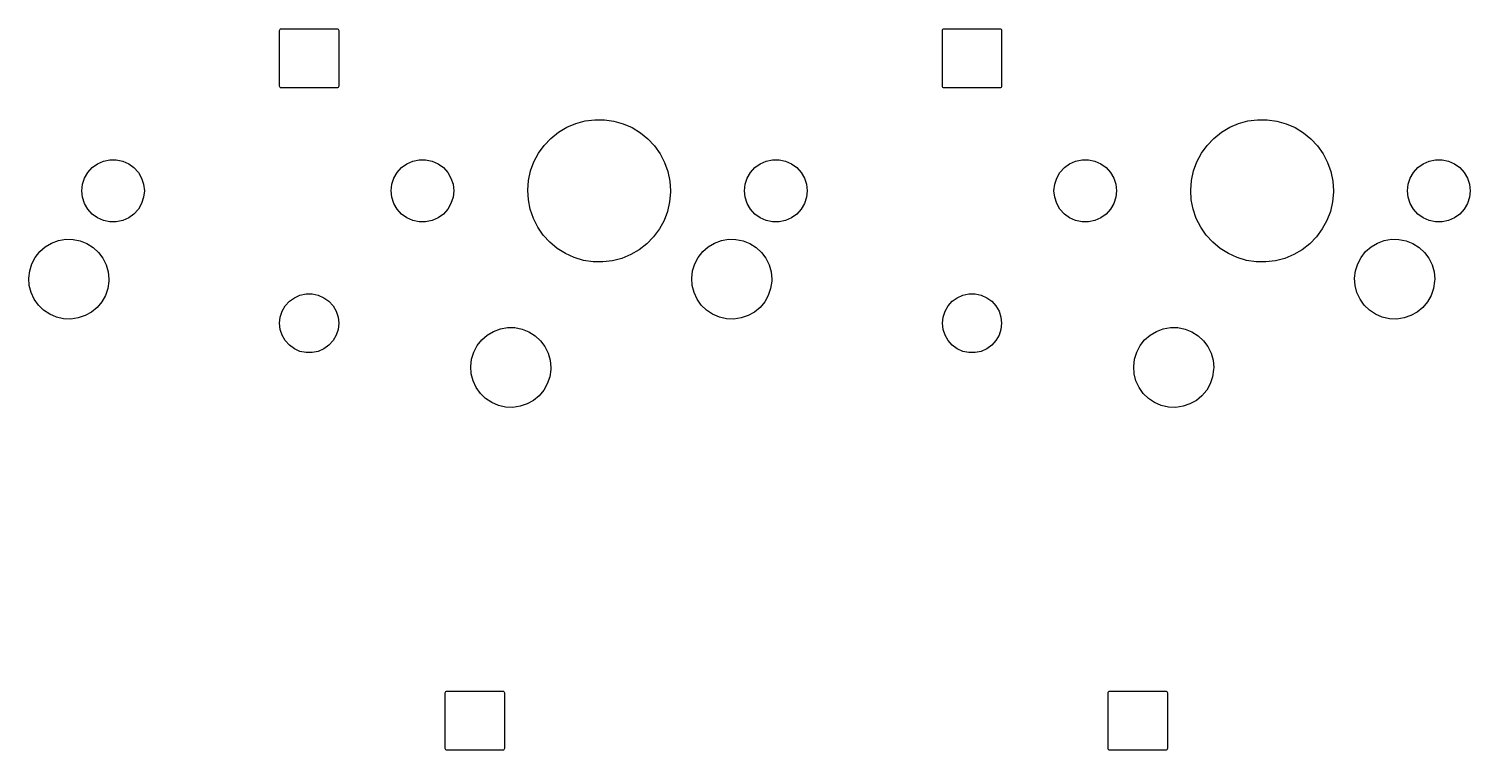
# Model space of a CAD drawing. Extents: x -119 to 120, y -47 to 51.
# Drawn here: x -11.63 to 29.79, y 2.96 to 23.71 of the extents above; entities that cross this region are included whole.
import ezdxf

# ---------------------------------------------------------------- set-up
doc = ezdxf.new("R2010")
doc.units = 0
doc.layers.add('BLACK', color=7, linetype='CONTINUOUS')

msp = doc.modelspace()

# ---------------------------------------------------------------- linework, layer by layer
at = {"layer": 'BLACK', "linetype": 'CONTINUOUS'}
for p, q in [((-4.42188, 23.66), (-4.41807, 23.6791)), ((-4.42188, 22.06), (-4.42188, 23.66)), ((-4.41807, 23.6791), (-4.40723, 23.6954)), ((-4.40723, 23.6954), (-4.39101, 23.7062)), ((-4.39101, 23.7062), (-4.37188, 23.71)), ((-4.37188, 23.71), (-2.77188, 23.71)), ((-2.77188, 23.71), (-2.75274, 23.7062)), ((-2.75274, 23.7062), (-2.73652, 23.6954)), ((-2.73652, 23.6954), (-2.72568, 23.6791)), ((-2.72568, 23.6791), (-2.72187, 23.66)), ((-2.72187, 23.66), (-2.72187, 22.06)), ((14.6281, 23.66), (14.6319, 23.6791)), ((14.6281, 22.06), (14.6281, 23.66)), ((14.6319, 23.6791), (14.6428, 23.6954)), ((14.6428, 23.6954), (14.659, 23.7062)), ((14.659, 23.7062), (14.6781, 23.71)), ((14.6781, 23.71), (16.2781, 23.71)), ((16.2781, 23.71), (16.2973, 23.7062)), ((16.2973, 23.7062), (16.3135, 23.6954)), ((16.3135, 23.6954), (16.3243, 23.6791)), ((16.3243, 23.6791), (16.3281, 23.66)), ((16.3281, 23.66), (16.3281, 22.06)), ((-4.41807, 22.0409), (-4.42188, 22.06)), ((-4.40723, 22.0246), (-4.41807, 22.0409)), ((-4.39101, 22.0138), (-4.40723, 22.0246)), ((-4.37188, 22.01), (-4.39101, 22.0138)), ((-2.77188, 22.01), (-4.37188, 22.01)), ((-2.75274, 22.0138), (-2.77188, 22.01)), ((-2.73652, 22.0246), (-2.75274, 22.0138)), ((-2.72568, 22.0409), (-2.73652, 22.0246)), ((-2.72187, 22.06), (-2.72568, 22.0409)), ((14.6319, 22.0409), (14.6281, 22.06)), ((14.6428, 22.0246), (14.6319, 22.0409)), ((14.659, 22.0138), (14.6428, 22.0246)), ((14.6781, 22.01), (14.659, 22.0138)), ((16.2781, 22.01), (14.6781, 22.01)), ((16.2973, 22.0138), (16.2781, 22.01)), ((16.3135, 22.0246), (16.2973, 22.0138)), ((16.3243, 22.0409), (16.3135, 22.0246)), ((16.3281, 22.06), (16.3243, 22.0409)), ((3.3749, 20.559), (3.59254, 20.7334)), ((3.59254, 20.7334), (3.83182, 20.8766)), ((3.83182, 20.8766), (4.08832, 20.986)), ((4.08832, 20.986), (4.3573, 21.0596)), ((4.3573, 21.0596), (4.63378, 21.096)), ((4.63378, 21.096), (4.91264, 21.0945)), ((4.91264, 21.0945), (5.18872, 21.0552)), ((5.18872, 21.0552), (5.45691, 20.9788)), ((5.45691, 20.9788), (5.71226, 20.8667)), ((5.71226, 20.8667), (5.95003, 20.721)), ((5.95003, 20.721), (6.16582, 20.5444)), ((22.4249, 20.559), (22.6425, 20.7334)), ((22.6425, 20.7334), (22.8818, 20.8766)), ((22.8818, 20.8766), (23.1383, 20.986)), ((23.1383, 20.986), (23.4073, 21.0596)), ((23.4073, 21.0596), (23.6838, 21.096)), ((23.6838, 21.096), (23.9626, 21.0945)), ((23.9626, 21.0945), (24.2387, 21.0552)), ((24.2387, 21.0552), (24.5069, 20.9788)), ((24.5069, 20.9788), (24.7623, 20.8667)), ((24.7623, 20.8667), (25, 20.721)), ((25, 20.721), (25.2158, 20.5444)), ((3.02022, 20.1303), (3.18295, 20.3567)), ((3.18295, 20.3567), (3.3749, 20.559)), ((6.16582, 20.5444), (6.35565, 20.3401)), ((6.35565, 20.3401), (6.516, 20.112)), ((22.0702, 20.1303), (22.2329, 20.3567)), ((22.2329, 20.3567), (22.4249, 20.559)), ((25.2158, 20.5444), (25.4056, 20.3401)), ((25.4056, 20.3401), (25.566, 20.112)), ((-9.6575, 19.8294), (-9.48561, 19.906)), ((-9.48561, 19.906), (-9.30158, 19.9451)), ((-9.30158, 19.9451), (-9.11342, 19.9451)), ((-9.11342, 19.9451), (-8.92938, 19.906)), ((-8.92938, 19.906), (-8.7575, 19.8294)), ((-0.7675, 19.8294), (-0.595615, 19.906)), ((-0.595615, 19.906), (-0.411576, 19.9451)), ((-0.411576, 19.9451), (-0.223424, 19.9451)), ((-0.223424, 19.9451), (-0.039385, 19.906)), ((-0.039385, 19.906), (0.1325, 19.8294)), ((2.7939, 19.6219), (2.88973, 19.8838)), ((2.88973, 19.8838), (3.02022, 20.1303)), ((6.516, 20.112), (6.6439, 19.8642)), ((9.3925, 19.8294), (9.56438, 19.906)), ((9.56438, 19.906), (9.74842, 19.9451)), ((9.74842, 19.9451), (9.93658, 19.9451)), ((9.93658, 19.9451), (10.1206, 19.906)), ((10.1206, 19.906), (10.2925, 19.8294)), ((18.2825, 19.8294), (18.4544, 19.906)), ((18.4544, 19.906), (18.6384, 19.9451)), ((18.6384, 19.9451), (18.8266, 19.9451)), ((18.8266, 19.9451), (19.0106, 19.906)), ((19.0106, 19.906), (19.1825, 19.8294)), ((21.8439, 19.6219), (21.9397, 19.8838)), ((21.9397, 19.8838), (22.0702, 20.1303)), ((25.566, 20.112), (25.6939, 19.8642)), ((28.4425, 19.8294), (28.6144, 19.906)), ((28.6144, 19.906), (28.7984, 19.9451)), ((28.7984, 19.9451), (28.9866, 19.9451)), ((28.9866, 19.9451), (29.1706, 19.906)), ((29.1706, 19.906), (29.3425, 19.8294)), ((-10.0297, 19.4161), (-9.93562, 19.579)), ((-9.93562, 19.579), (-9.80972, 19.7188)), ((-9.80972, 19.7188), (-9.6575, 19.8294)), ((-8.7575, 19.8294), (-8.60528, 19.7188)), ((-8.60528, 19.7188), (-8.47938, 19.579)), ((-8.47938, 19.579), (-8.38531, 19.4161)), ((-1.13969, 19.4161), (-1.04561, 19.579)), ((-1.04561, 19.579), (-0.919718, 19.7188)), ((-0.919718, 19.7188), (-0.7675, 19.8294)), ((0.1325, 19.8294), (0.284718, 19.7188)), ((0.284718, 19.7188), (0.410615, 19.579)), ((0.410615, 19.579), (0.504691, 19.4161)), ((2.73449, 19.3495), (2.7939, 19.6219)), ((6.6439, 19.8642), (6.73698, 19.6013)), ((6.73698, 19.6013), (6.79353, 19.3282)), ((9.02031, 19.4161), (9.11439, 19.579)), ((9.11439, 19.579), (9.24028, 19.7188)), ((9.24028, 19.7188), (9.3925, 19.8294)), ((10.2925, 19.8294), (10.4447, 19.7188)), ((10.4447, 19.7188), (10.5706, 19.579)), ((10.5706, 19.579), (10.6647, 19.4161)), ((17.9103, 19.4161), (18.0044, 19.579)), ((18.0044, 19.579), (18.1303, 19.7188)), ((18.1303, 19.7188), (18.2825, 19.8294)), ((19.1825, 19.8294), (19.3347, 19.7188)), ((19.3347, 19.7188), (19.4606, 19.579)), ((19.4606, 19.579), (19.5547, 19.4161)), ((21.7845, 19.3495), (21.8439, 19.6219)), ((25.6939, 19.8642), (25.787, 19.6013)), ((25.787, 19.6013), (25.8435, 19.3282)), ((28.0703, 19.4161), (28.1644, 19.579)), ((28.1644, 19.579), (28.2903, 19.7188)), ((28.2903, 19.7188), (28.4425, 19.8294)), ((29.3425, 19.8294), (29.4947, 19.7188)), ((29.4947, 19.7188), (29.6206, 19.579)), ((29.6206, 19.579), (29.7147, 19.4161)), ((-10.1075, 19.05), (-10.0878, 19.2371)), ((-10.0878, 19.2371), (-10.0297, 19.4161)), ((-8.38531, 19.4161), (-8.32717, 19.2371)), ((-8.32717, 19.2371), (-8.3075, 19.05)), ((-1.2175, 19.05), (-1.19783, 19.2371)), ((-1.19783, 19.2371), (-1.13969, 19.4161)), ((0.504691, 19.4161), (0.562833, 19.2371)), ((0.562833, 19.2371), (0.5825, 19.05)), ((2.71261, 19.0715), (2.73449, 19.3495)), ((2.72866, 18.7931), (2.71261, 19.0715)), ((6.79353, 19.3282), (6.8125, 19.05)), ((8.9425, 19.05), (8.96217, 19.2371)), ((8.96217, 19.2371), (9.02031, 19.4161)), ((10.6647, 19.4161), (10.7228, 19.2371)), ((10.7228, 19.2371), (10.7425, 19.05)), ((17.8325, 19.05), (17.8522, 19.2371)), ((17.8522, 19.2371), (17.9103, 19.4161)), ((19.5547, 19.4161), (19.6128, 19.2371)), ((19.6128, 19.2371), (19.6325, 19.05)), ((21.7626, 19.0715), (21.7845, 19.3495)), ((21.7787, 18.7931), (21.7626, 19.0715)), ((25.8435, 19.3282), (25.8625, 19.05)), ((27.9925, 19.05), (28.0122, 19.2371)), ((28.0122, 19.2371), (28.0703, 19.4161)), ((29.7147, 19.4161), (29.7728, 19.2371)), ((29.7728, 19.2371), (29.7925, 19.05)), ((-10.0878, 18.8629), (-10.1075, 19.05)), ((-10.0297, 18.6839), (-10.0878, 18.8629)), ((-9.93562, 18.521), (-10.0297, 18.6839)), ((-8.38531, 18.6839), (-8.47938, 18.521)), ((-8.32717, 18.8629), (-8.38531, 18.6839)), ((-8.3075, 19.05), (-8.32717, 18.8629)), ((-1.19783, 18.8629), (-1.2175, 19.05)), ((-1.13969, 18.6839), (-1.19783, 18.8629)), ((-1.04561, 18.521), (-1.13969, 18.6839)), ((0.504691, 18.6839), (0.410615, 18.521)), ((0.562833, 18.8629), (0.504691, 18.6839)), ((0.5825, 19.05), (0.562833, 18.8629)), ((2.78235, 18.5194), (2.72866, 18.7931)), ((6.78726, 18.7293), (6.725, 18.4575)), ((6.81205, 19.0071), (6.78726, 18.7293)), ((6.8125, 19.05), (6.81205, 19.0071)), ((8.96217, 18.8629), (8.9425, 19.05)), ((9.02031, 18.6839), (8.96217, 18.8629)), ((9.11439, 18.521), (9.02031, 18.6839)), ((10.6647, 18.6839), (10.5706, 18.521)), ((10.7228, 18.8629), (10.6647, 18.6839)), ((10.7425, 19.05), (10.7228, 18.8629)), ((17.8522, 18.8629), (17.8325, 19.05)), ((17.9103, 18.6839), (17.8522, 18.8629)), ((18.0044, 18.521), (17.9103, 18.6839)), ((19.5547, 18.6839), (19.4606, 18.521)), ((19.6128, 18.8629), (19.5547, 18.6839)), ((19.6325, 19.05), (19.6128, 18.8629)), ((21.8324, 18.5194), (21.7787, 18.7931)), ((25.8373, 18.7293), (25.775, 18.4575)), ((25.862, 19.0071), (25.8373, 18.7293)), ((25.8625, 19.05), (25.862, 19.0071)), ((28.0122, 18.8629), (27.9925, 19.05)), ((28.0703, 18.6839), (28.0122, 18.8629)), ((28.1644, 18.521), (28.0703, 18.6839)), ((29.7147, 18.6839), (29.6206, 18.521)), ((29.7728, 18.8629), (29.7147, 18.6839)), ((29.7925, 19.05), (29.7728, 18.8629)), ((-9.80972, 18.3812), (-9.93562, 18.521)), ((-9.6575, 18.2706), (-9.80972, 18.3812)), ((-9.48561, 18.194), (-9.6575, 18.2706)), ((-8.7575, 18.2706), (-8.92938, 18.194)), ((-8.60528, 18.3812), (-8.7575, 18.2706)), ((-8.47938, 18.521), (-8.60528, 18.3812)), ((-0.919718, 18.3812), (-1.04561, 18.521)), ((-0.7675, 18.2706), (-0.919718, 18.3812)), ((-0.595615, 18.194), (-0.7675, 18.2706)), ((0.1325, 18.2706), (-0.039385, 18.194)), ((0.284718, 18.3812), (0.1325, 18.2706)), ((0.410615, 18.521), (0.284718, 18.3812)), ((2.87268, 18.2556), (2.78235, 18.5194)), ((2.99798, 18.0065), (2.87268, 18.2556)), ((6.725, 18.4575), (6.62643, 18.1966)), ((9.24028, 18.3812), (9.11439, 18.521)), ((9.3925, 18.2706), (9.24028, 18.3812)), ((9.56438, 18.194), (9.3925, 18.2706)), ((10.2925, 18.2706), (10.1206, 18.194)), ((10.4447, 18.3812), (10.2925, 18.2706)), ((10.5706, 18.521), (10.4447, 18.3812)), ((18.1303, 18.3812), (18.0044, 18.521)), ((18.2825, 18.2706), (18.1303, 18.3812)), ((18.4544, 18.194), (18.2825, 18.2706)), ((19.1825, 18.2706), (19.0106, 18.194)), ((19.3347, 18.3812), (19.1825, 18.2706)), ((19.4606, 18.521), (19.3347, 18.3812)), ((21.9227, 18.2556), (21.8324, 18.5194)), ((22.048, 18.0065), (21.9227, 18.2556)), ((25.775, 18.4575), (25.6764, 18.1966)), ((28.2903, 18.3812), (28.1644, 18.521)), ((28.4425, 18.2706), (28.2903, 18.3812)), ((28.6144, 18.194), (28.4425, 18.2706)), ((29.3425, 18.2706), (29.1706, 18.194)), ((29.4947, 18.3812), (29.3425, 18.2706)), ((29.6206, 18.521), (29.4947, 18.3812)), ((-9.30158, 18.1549), (-9.48561, 18.194)), ((-9.11342, 18.1549), (-9.30158, 18.1549)), ((-8.92938, 18.194), (-9.11342, 18.1549)), ((-0.411576, 18.1549), (-0.595615, 18.194)), ((-0.223424, 18.1549), (-0.411576, 18.1549)), ((-0.039385, 18.194), (-0.223424, 18.1549)), ((3.15593, 17.7766), (2.99798, 18.0065)), ((6.49337, 17.9516), (6.32828, 17.7268)), ((6.62643, 18.1966), (6.49337, 17.9516)), ((9.74842, 18.1549), (9.56438, 18.194)), ((9.93658, 18.1549), (9.74842, 18.1549)), ((10.1206, 18.194), (9.93658, 18.1549)), ((18.6384, 18.1549), (18.4544, 18.194)), ((18.8266, 18.1549), (18.6384, 18.1549)), ((19.0106, 18.194), (18.8266, 18.1549)), ((22.2059, 17.7766), (22.048, 18.0065)), ((25.5434, 17.9516), (25.3783, 17.7268)), ((25.6764, 18.1966), (25.5434, 17.9516)), ((28.7984, 18.1549), (28.6144, 18.194)), ((28.9866, 18.1549), (28.7984, 18.1549)), ((29.1706, 18.194), (28.9866, 18.1549)), ((-11.3117, 17.3016), (-11.1535, 17.4404)), ((-11.1535, 17.4404), (-10.9726, 17.548)), ((-10.9726, 17.548), (-10.7751, 17.6208)), ((-10.7751, 17.6208), (-10.5677, 17.6565)), ((-10.5677, 17.6565), (-10.3573, 17.6537)), ((-10.3573, 17.6537), (-10.1509, 17.6126)), ((-10.1509, 17.6126), (-9.95541, 17.5347)), ((-9.95541, 17.5347), (-9.77742, 17.4224)), ((-9.77742, 17.4224), (-9.62288, 17.2795)), ((3.34361, 17.5704), (3.15593, 17.7766)), ((3.55754, 17.3915), (3.34361, 17.5704)), ((6.13422, 17.5266), (5.91477, 17.3545)), ((6.32828, 17.7268), (6.13422, 17.5266)), ((7.73832, 17.3016), (7.89655, 17.4404)), ((7.89655, 17.4404), (8.07741, 17.548)), ((8.07741, 17.548), (8.27486, 17.6208)), ((8.27486, 17.6208), (8.48227, 17.6565)), ((8.48227, 17.6565), (8.69271, 17.6537)), ((8.69271, 17.6537), (8.89912, 17.6126)), ((8.89912, 17.6126), (9.09459, 17.5347)), ((9.09459, 17.5347), (9.27258, 17.4224)), ((9.27258, 17.4224), (9.42712, 17.2795)), ((22.3936, 17.5704), (22.2059, 17.7766)), ((22.6075, 17.3915), (22.3936, 17.5704)), ((25.1842, 17.5266), (24.9648, 17.3545)), ((25.3783, 17.7268), (25.1842, 17.5266)), ((26.7883, 17.3016), (26.9465, 17.4404)), ((26.9465, 17.4404), (27.1274, 17.548)), ((27.1274, 17.548), (27.3249, 17.6208)), ((27.3249, 17.6208), (27.5323, 17.6565)), ((27.5323, 17.6565), (27.7427, 17.6537)), ((27.7427, 17.6537), (27.9491, 17.6126)), ((27.9491, 17.6126), (28.1446, 17.5347)), ((28.1446, 17.5347), (28.3226, 17.4224)), ((28.3226, 17.4224), (28.4771, 17.2795)), ((-11.54, 16.9501), (-11.442, 17.1363)), ((-11.442, 17.1363), (-11.3117, 17.3016)), ((-9.62288, 17.2795), (-9.49696, 17.1109)), ((-9.49696, 17.1109), (-9.40388, 16.9221)), ((3.79377, 17.2433), (3.55754, 17.3915)), ((4.04793, 17.1286), (3.79377, 17.2433)), ((4.31531, 17.0494), (4.04793, 17.1286)), ((4.59096, 17.0072), (4.31531, 17.0494)), ((4.86979, 17.0028), (4.59096, 17.0072)), ((5.14663, 17.0363), (4.86979, 17.0028)), ((5.41637, 17.1071), (5.14663, 17.0363)), ((5.674, 17.2138), (5.41637, 17.1071)), ((5.91477, 17.3545), (5.674, 17.2138)), ((7.51004, 16.9501), (7.60803, 17.1363)), ((7.60803, 17.1363), (7.73832, 17.3016)), ((9.42712, 17.2795), (9.55304, 17.1109)), ((9.55304, 17.1109), (9.64612, 16.9221)), ((22.8438, 17.2433), (22.6075, 17.3915)), ((23.0979, 17.1286), (22.8438, 17.2433)), ((23.3653, 17.0494), (23.0979, 17.1286)), ((23.641, 17.0072), (23.3653, 17.0494)), ((23.9198, 17.0028), (23.641, 17.0072)), ((24.1966, 17.0363), (23.9198, 17.0028)), ((24.4664, 17.1071), (24.1966, 17.0363)), ((24.724, 17.2138), (24.4664, 17.1071)), ((24.9648, 17.3545), (24.724, 17.2138)), ((26.56, 16.9501), (26.658, 17.1363)), ((26.658, 17.1363), (26.7883, 17.3016)), ((28.4771, 17.2795), (28.603, 17.1109)), ((28.603, 17.1109), (28.6961, 16.9221)), ((-11.6271, 16.5401), (-11.6024, 16.7491)), ((-11.6024, 16.7491), (-11.54, 16.9501)), ((-9.40388, 16.9221), (-9.34676, 16.7196)), ((-9.34676, 16.7196), (-9.3275, 16.51)), ((7.42289, 16.5401), (7.44763, 16.7491)), ((7.44763, 16.7491), (7.51004, 16.9501)), ((9.64612, 16.9221), (9.70324, 16.7196)), ((9.70324, 16.7196), (9.7225, 16.51)), ((26.4729, 16.5401), (26.4976, 16.7491)), ((26.4976, 16.7491), (26.56, 16.9501)), ((28.6961, 16.9221), (28.7532, 16.7196)), ((28.7532, 16.7196), (28.7725, 16.51)), ((-11.6133, 16.3301), (-11.6271, 16.5401)), ((-11.5615, 16.1261), (-11.6133, 16.3301)), ((-9.35928, 16.2415), (-9.42692, 16.0423)), ((-9.32908, 16.4498), (-9.35928, 16.2415)), ((-9.3275, 16.51), (-9.32908, 16.4498)), ((7.43666, 16.3301), (7.42289, 16.5401)), ((7.48846, 16.1261), (7.43666, 16.3301)), ((9.69072, 16.2415), (9.62308, 16.0423)), ((9.72092, 16.4498), (9.69072, 16.2415)), ((9.7225, 16.51), (9.72092, 16.4498)), ((26.4867, 16.3301), (26.4729, 16.5401)), ((26.5385, 16.1261), (26.4867, 16.3301)), ((28.7407, 16.2415), (28.6731, 16.0423)), ((28.7709, 16.4498), (28.7407, 16.2415)), ((28.7725, 16.51), (28.7709, 16.4498)), ((-11.4734, 15.935), (-11.5615, 16.1261)), ((-11.352, 15.7631), (-11.4734, 15.935)), ((-11.2012, 15.6163), (-11.352, 15.7631)), ((-9.52975, 15.8586), (-9.66433, 15.6968)), ((-9.42692, 16.0423), (-9.52975, 15.8586)), ((-4.34839, 15.5857), (-4.25954, 15.7396)), ((-4.25954, 15.7396), (-4.14064, 15.8717)), ((-4.14064, 15.8717), (-3.99687, 15.9761)), ((-3.99687, 15.9761), (-3.83454, 16.0484)), ((-3.83454, 16.0484), (-3.66072, 16.0853)), ((-3.66072, 16.0853), (-3.48303, 16.0853)), ((-3.48303, 16.0853), (-3.30921, 16.0484)), ((-3.30921, 16.0484), (-3.14687, 15.9761)), ((-3.14687, 15.9761), (-3.00311, 15.8717)), ((-3.00311, 15.8717), (-2.88421, 15.7396)), ((-2.88421, 15.7396), (-2.79536, 15.5857)), ((7.57657, 15.935), (7.48846, 16.1261)), ((7.69803, 15.7631), (7.57657, 15.935)), ((7.84878, 15.6163), (7.69803, 15.7631)), ((9.52024, 15.8586), (9.38567, 15.6968)), ((9.62308, 16.0423), (9.52024, 15.8586)), ((14.7016, 15.5857), (14.7905, 15.7396)), ((14.7905, 15.7396), (14.9094, 15.8717)), ((14.9094, 15.8717), (15.0531, 15.9761)), ((15.0531, 15.9761), (15.2155, 16.0484)), ((15.2155, 16.0484), (15.3893, 16.0853)), ((15.3893, 16.0853), (15.567, 16.0853)), ((15.567, 16.0853), (15.7408, 16.0484)), ((15.7408, 16.0484), (15.9031, 15.9761)), ((15.9031, 15.9761), (16.0469, 15.8717)), ((16.0469, 15.8717), (16.1658, 15.7396)), ((16.1658, 15.7396), (16.2546, 15.5857)), ((26.6266, 15.935), (26.5385, 16.1261)), ((26.748, 15.7631), (26.6266, 15.935)), ((26.8988, 15.6163), (26.748, 15.7631)), ((28.5702, 15.8586), (28.4357, 15.6968)), ((28.6731, 16.0423), (28.5702, 15.8586)), ((-11.0262, 15.4994), (-11.2012, 15.6163)), ((-10.8329, 15.4163), (-11.0262, 15.4994)), ((-10.6276, 15.3698), (-10.8329, 15.4163)), ((-10.4173, 15.3616), (-10.6276, 15.3698)), ((-10.209, 15.3918), (-10.4173, 15.3616)), ((-10.0098, 15.4594), (-10.209, 15.3918)), ((-9.82613, 15.5623), (-10.0098, 15.4594)), ((-9.66433, 15.6968), (-9.82613, 15.5623)), ((-4.42188, 15.24), (-4.4033, 15.4167)), ((-4.4033, 15.4167), (-4.34839, 15.5857)), ((-2.79536, 15.5857), (-2.74045, 15.4167)), ((-2.74045, 15.4167), (-2.72187, 15.24)), ((8.02377, 15.4994), (7.84878, 15.6163)), ((8.21713, 15.4163), (8.02377, 15.4994)), ((8.42239, 15.3698), (8.21713, 15.4163)), ((8.63269, 15.3616), (8.42239, 15.3698)), ((8.84096, 15.3918), (8.63269, 15.3616)), ((9.04025, 15.4594), (8.84096, 15.3918)), ((9.22387, 15.5623), (9.04025, 15.4594)), ((9.38567, 15.6968), (9.22387, 15.5623)), ((14.6281, 15.24), (14.6467, 15.4167)), ((14.6467, 15.4167), (14.7016, 15.5857)), ((16.2546, 15.5857), (16.3095, 15.4167)), ((16.3095, 15.4167), (16.3281, 15.24)), ((27.0738, 15.4994), (26.8988, 15.6163)), ((27.2671, 15.4163), (27.0738, 15.4994)), ((27.4724, 15.3698), (27.2671, 15.4163)), ((27.6827, 15.3616), (27.4724, 15.3698)), ((27.891, 15.3918), (27.6827, 15.3616)), ((28.0902, 15.4594), (27.891, 15.3918)), ((28.2739, 15.5623), (28.0902, 15.4594)), ((28.4357, 15.6968), (28.2739, 15.5623)), ((-4.4033, 15.0633), (-4.42188, 15.24)), ((-4.34839, 14.8943), (-4.4033, 15.0633)), ((-2.74045, 15.0633), (-2.79536, 14.8943)), ((-2.72187, 15.24), (-2.74045, 15.0633)), ((1.54655, 14.9004), (1.72741, 15.008)), ((1.72741, 15.008), (1.92486, 15.0808)), ((1.92486, 15.0808), (2.13227, 15.1165)), ((2.13227, 15.1165), (2.34271, 15.1137)), ((2.34271, 15.1137), (2.54912, 15.0726)), ((2.54912, 15.0726), (2.74459, 14.9947)), ((2.74459, 14.9947), (2.92258, 14.8824)), ((14.6467, 15.0633), (14.6281, 15.24)), ((14.7016, 14.8943), (14.6467, 15.0633)), ((16.3095, 15.0633), (16.2546, 14.8943)), ((16.3281, 15.24), (16.3095, 15.0633)), ((20.5965, 14.9004), (20.7774, 15.008)), ((20.7774, 15.008), (20.9749, 15.0808)), ((20.9749, 15.0808), (21.1823, 15.1165)), ((21.1823, 15.1165), (21.3927, 15.1137)), ((21.3927, 15.1137), (21.5991, 15.0726)), ((21.5991, 15.0726), (21.7946, 14.9947)), ((21.7946, 14.9947), (21.9726, 14.8824)), ((-4.25954, 14.7404), (-4.34839, 14.8943)), ((-4.14064, 14.6083), (-4.25954, 14.7404)), ((-3.99687, 14.5039), (-4.14064, 14.6083)), ((-3.83454, 14.4316), (-3.99687, 14.5039)), ((-3.14687, 14.5039), (-3.30921, 14.4316)), ((-3.00311, 14.6083), (-3.14687, 14.5039)), ((-2.88421, 14.7404), (-3.00311, 14.6083)), ((-2.79536, 14.8943), (-2.88421, 14.7404)), ((1.16004, 14.4101), (1.25803, 14.5963)), ((1.25803, 14.5963), (1.38832, 14.7616)), ((1.38832, 14.7616), (1.54655, 14.9004)), ((2.92258, 14.8824), (3.07712, 14.7395)), ((3.07712, 14.7395), (3.20304, 14.5709)), ((3.20304, 14.5709), (3.29612, 14.3821)), ((14.7905, 14.7404), (14.7016, 14.8943)), ((14.9094, 14.6083), (14.7905, 14.7404)), ((15.0531, 14.5039), (14.9094, 14.6083)), ((15.2155, 14.4316), (15.0531, 14.5039)), ((15.9031, 14.5039), (15.7408, 14.4316)), ((16.0469, 14.6083), (15.9031, 14.5039)), ((16.1658, 14.7404), (16.0469, 14.6083)), ((16.2546, 14.8943), (16.1658, 14.7404)), ((20.21, 14.4101), (20.308, 14.5963)), ((20.308, 14.5963), (20.4383, 14.7616)), ((20.4383, 14.7616), (20.5965, 14.9004)), ((21.9726, 14.8824), (22.1271, 14.7395)), ((22.1271, 14.7395), (22.253, 14.5709)), ((22.253, 14.5709), (22.3461, 14.3821)), ((-3.66072, 14.3947), (-3.83454, 14.4316)), ((-3.48303, 14.3947), (-3.66072, 14.3947)), ((-3.30921, 14.4316), (-3.48303, 14.3947)), ((1.07289, 14.0001), (1.09763, 14.2091)), ((1.09763, 14.2091), (1.16004, 14.4101)), ((3.29612, 14.3821), (3.35324, 14.1796)), ((3.35324, 14.1796), (3.3725, 13.97)), ((15.3893, 14.3947), (15.2155, 14.4316)), ((15.567, 14.3947), (15.3893, 14.3947)), ((15.7408, 14.4316), (15.567, 14.3947)), ((20.1229, 14.0001), (20.1476, 14.2091)), ((20.1476, 14.2091), (20.21, 14.4101)), ((22.3461, 14.3821), (22.4032, 14.1796)), ((22.4032, 14.1796), (22.4225, 13.97)), ((1.08666, 13.7901), (1.07289, 14.0001)), ((1.13846, 13.5861), (1.08666, 13.7901)), ((3.34072, 13.7015), (3.27308, 13.5023)), ((3.37092, 13.9098), (3.34072, 13.7015)), ((3.3725, 13.97), (3.37092, 13.9098)), ((20.1367, 13.7901), (20.1229, 14.0001)), ((20.1885, 13.5861), (20.1367, 13.7901)), ((22.3907, 13.7015), (22.3231, 13.5023)), ((22.4209, 13.9098), (22.3907, 13.7015)), ((22.4225, 13.97), (22.4209, 13.9098)), ((1.22657, 13.395), (1.13846, 13.5861)), ((1.34803, 13.2231), (1.22657, 13.395)), ((3.17024, 13.3186), (3.03567, 13.1568)), ((3.27308, 13.5023), (3.17024, 13.3186)), ((20.2766, 13.395), (20.1885, 13.5861)), ((20.398, 13.2231), (20.2766, 13.395)), ((22.2202, 13.3186), (22.0857, 13.1568)), ((22.3231, 13.5023), (22.2202, 13.3186)), ((1.49878, 13.0763), (1.34803, 13.2231)), ((1.67377, 12.9594), (1.49878, 13.0763)), ((1.86713, 12.8763), (1.67377, 12.9594)), ((2.07239, 12.8298), (1.86713, 12.8763)), ((2.49096, 12.8518), (2.28269, 12.8216)), ((2.69025, 12.9194), (2.49096, 12.8518)), ((2.87387, 13.0223), (2.69025, 12.9194)), ((3.03567, 13.1568), (2.87387, 13.0223)), ((20.5488, 13.0763), (20.398, 13.2231)), ((20.7238, 12.9594), (20.5488, 13.0763)), ((20.9171, 12.8763), (20.7238, 12.9594)), ((21.1224, 12.8298), (20.9171, 12.8763)), ((21.541, 12.8518), (21.3327, 12.8216)), ((21.7402, 12.9194), (21.541, 12.8518)), ((21.9239, 13.0223), (21.7402, 12.9194)), ((22.0857, 13.1568), (21.9239, 13.0223)), ((2.28269, 12.8216), (2.07239, 12.8298)), ((21.3327, 12.8216), (21.1224, 12.8298)), ((0.340625, 4.61), (0.344431, 4.62913)), ((0.340625, 3.01), (0.340625, 4.61)), ((0.344431, 4.62913), (0.35527, 4.64535)), ((0.35527, 4.64535), (0.371491, 4.65619)), ((0.371491, 4.65619), (0.390625, 4.66)), ((0.390625, 4.66), (1.99062, 4.66)), ((1.99062, 4.66), (2.00976, 4.65619)), ((2.00976, 4.65619), (2.02598, 4.64535)), ((2.02598, 4.64535), (2.03682, 4.62913)), ((2.03682, 4.62913), (2.04062, 4.61)), ((2.04062, 4.61), (2.04062, 3.01)), ((19.3906, 4.61), (19.3944, 4.62913)), ((19.3906, 3.01), (19.3906, 4.61)), ((19.3944, 4.62913), (19.4053, 4.64535)), ((19.4053, 4.64535), (19.4215, 4.65619)), ((19.4215, 4.65619), (19.4406, 4.66)), ((19.4406, 4.66), (21.0406, 4.66)), ((21.0406, 4.66), (21.0598, 4.65619)), ((21.0598, 4.65619), (21.076, 4.64535)), ((21.076, 4.64535), (21.0868, 4.62913)), ((21.0868, 4.62913), (21.0906, 4.61)), ((21.0906, 4.61), (21.0906, 3.01)), ((0.344431, 2.99087), (0.340625, 3.01)), ((0.35527, 2.97464), (0.344431, 2.99087)), ((0.371491, 2.96381), (0.35527, 2.97464)), ((0.390625, 2.96), (0.371491, 2.96381)), ((1.99062, 2.96), (0.390625, 2.96)), ((2.00976, 2.96381), (1.99062, 2.96)), ((2.02598, 2.97464), (2.00976, 2.96381)), ((2.03682, 2.99087), (2.02598, 2.97464)), ((2.04062, 3.01), (2.03682, 2.99087)), ((19.3944, 2.99087), (19.3906, 3.01)), ((19.4053, 2.97464), (19.3944, 2.99087)), ((19.4215, 2.96381), (19.4053, 2.97464)), ((19.4406, 2.96), (19.4215, 2.96381)), ((21.0406, 2.96), (19.4406, 2.96)), ((21.0598, 2.96381), (21.0406, 2.96)), ((21.076, 2.97464), (21.0598, 2.96381)), ((21.0868, 2.99087), (21.076, 2.97464)), ((21.0906, 3.01), (21.0868, 2.99087))]:
    msp.add_line(p, q, dxfattribs=at)

doc.saveas('drawing.dxf')
